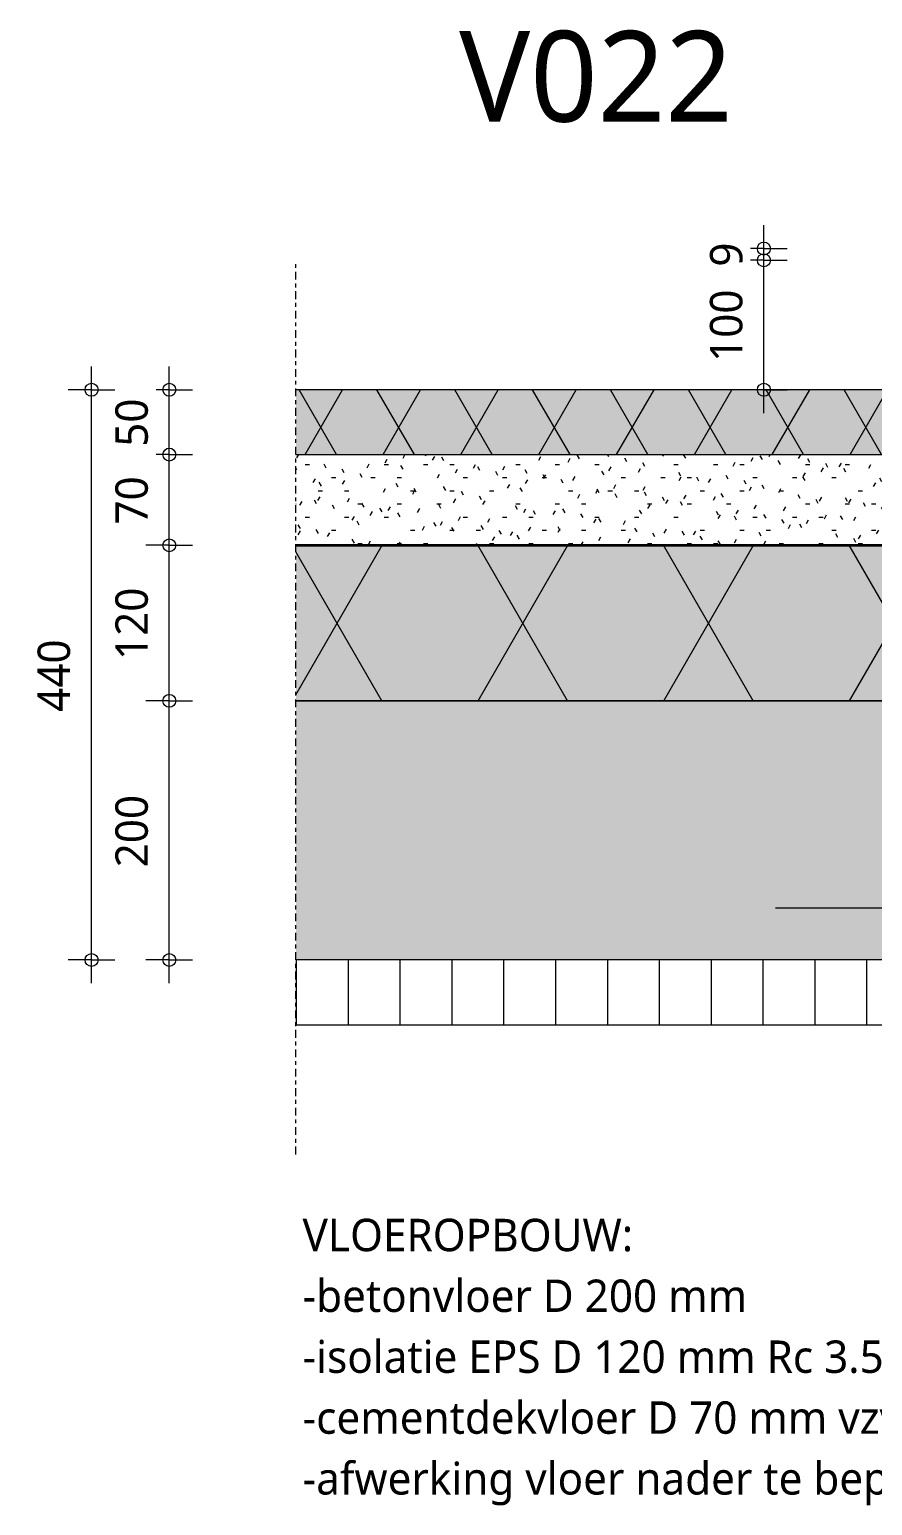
# Model space of a CAD drawing. Header units: millimetres. Extents: x 1789 to 13769, y 2055 to 27197.
# Drawn here: x 11634 to 12284, y 10972 to 12111 of the extents above; entities that cross this region are included whole.
import ezdxf

# ---------------------------------------------------------------- set-up
doc = ezdxf.new("R2010")
doc.units = ezdxf.units.MM
doc.linetypes.add('MV_center', pattern=[15, 6, -3, 3, -3])
for name, color, linetype, lineweight in [('A-ANNO-DIMS', 211, 'Continuous', 13), ('A-ANNO-DIMS-10', 211, 'Continuous', 13), ('A-DETL', 90, 'Continuous', 13), ('A-DETL-GENF', 92, 'Continuous', 18), ('G-ANNO-TEXT', 231, 'Continuous', 13)]:
    doc.layers.add(name, color=color, linetype=linetype, lineweight=lineweight)
doc.styles.add('Segoe UI_2', font='segoeui.ttf', dxfattribs={"height": 25})
doc.styles.add('Segoe UI_3', font='segoeui.ttf', dxfattribs={"height": 70})
doc.styles.add('Segoe UI_B', font='segoeui.ttf', dxfattribs={"height": 25})
doc.dimstyles.new('2_5_mm_1', dxfattribs={"dimscale": 304.8, "dimtxt": 26.184099, "dimasz": 0.032808, "dimexe": 0.059055, "dimexo": 0.0625, "dimgap": 0.029528, "dimtad": 1, "dimdec": 0, "dimzin": 0, "dimdsep": 46, "dimtxsty": 'Segoe UI_2', "dimblk1": 'DOTBLANK', "dimblk2": 'DOTBLANK', "dimsah": 1, "dimcen": 0.09, "dimdle": 0.059055, "dimazin": 0, "dimtfac": 1, "dimtdec": 4, "dimtix": 1, "dimtmove": 0, "dimatfit": 3, "dimfxl": 0.059055, "dimfxlon": 1, "dimtvp": 1, "dimtfill": 1, "dimtolj": 1, "dimtzin": 0, "dimarcsym": 2})
doc.dimstyles.new('2_5_mm_4', dxfattribs={"dimscale": 304.8, "dimtxt": 26.184099, "dimasz": 0.032808, "dimexe": 0.059055, "dimexo": 0.0625, "dimgap": 0.029528, "dimtad": 1, "dimdec": 0, "dimzin": 0, "dimdsep": 46, "dimtxsty": 'Segoe UI_2', "dimblk1": 'DOTBLANK', "dimblk2": 'DOTBLANK', "dimsah": 1, "dimcen": 0.09, "dimdle": 0.059055, "dimazin": 0, "dimtfac": 1, "dimtdec": 4, "dimtix": 1, "dimtmove": 0, "dimatfit": 3, "dimfxl": 0.059055, "dimfxlon": 1, "dimtvp": 1, "dimtfill": 1, "dimtolj": 1, "dimtzin": 0, "dimarcsym": 2})

# ---------------------------------------------------------------- blocks, each defined once
blk = doc.blocks.new('42 isolatie - Type 1-3774110-Details Restauratie 1-10')
at = {"layer": 'A-DETL-GENF'}
blk.add_hatch(color=256, dxfattribs=at).paths.add_polyline_path([(719.3, -0.8), (0.3, -0.8), (0.3, -120.8), (719.3, -120.8)])
at = {"layer": 'A-DETL-GENF', "lineweight": 13}
h = blk.add_hatch(dxfattribs=at)
h.set_pattern_fill('FP_41', color=256, style=0, pattern_type=2)
h.set_pattern_definition([(300, (12.83, -244.8), (-107.387, -62), []), (240, (12.83, -244.8), (-107.387, 62), [])])
h.paths.add_polyline_path([(719.3, -0.8), (0.3, -0.8), (0.3, -120.8), (719.3, -120.8)])
at = {"layer": 'A-DETL-GENF'}
for p, q in [((719.3, -0.8), (0.3, -0.8)), ((0.3, -0.8), (0.3, -120.8)), ((0.3, -0.8), (0.3, -120.8)), ((0.3, -120.8), (719.3, -120.8))]:
    blk.add_line(p, q, dxfattribs=at)
blk = doc.blocks.new('42 isolatie - Type 1-3773480-Details Restauratie 1-10')
at = {"layer": 'A-DETL-GENF'}
blk.add_hatch(color=256, dxfattribs=at).paths.add_polyline_path([(720.2, -0.8), (0.3, -0.8), (0.3, -50.8), (720.2, -50.8)])
at = {"layer": 'A-DETL-GENF', "lineweight": 13}
h = blk.add_hatch(dxfattribs=at)
h.set_pattern_fill('FP_47', color=256, style=0, pattern_type=2)
h.set_pattern_definition([(300, (0, 0), (-45.0333, -26), []), (240, (0, 0), (-45.0333, 26), [])])
h.paths.add_polyline_path([(720.2, -0.8), (0.3, -0.8), (0.3, -50.8), (720.2, -50.8)])
at = {"layer": 'A-DETL-GENF'}
for p, q in [((720.2, -0.8), (0.3, -0.8)), ((0.3, -0.8), (0.3, -50.8)), ((720.2, -0.8), (0.3, -0.8)), ((0.3, -0.8), (0.3, -50.8)), ((0.3, -50.8), (720.2, -50.8)), ((0.3, -50.8), (720.2, -50.8))]:
    blk.add_line(p, q, dxfattribs=at)
blk = doc.blocks.new('NLRS_00_DI_maskeer - Type 1-4234700-Details Restauratie 1-10')
at = {"layer": 'A-DETL-GENF', "linetype": 'MV_center'}
blk.add_line((589.99995, 0), (-100, 0), dxfattribs=at)
blk = doc.blocks.new('DIMBLOCK263-Details Restauratie 1-10')
at = {"layer": 'A-ANNO-DIMS-10'}
for p, q in [((11741.9, 11593.1), (11723.9, 11593.1)), ((11741.9, 11375.1), (11741.9, 11593.1)), ((11741.9, 11593.1), (11759.9, 11593.1)), ((11741.9, 11393.1), (11723.9, 11393.1)), ((11741.9, 11393.1), (11759.9, 11393.1))]:
    blk.add_line(p, q, dxfattribs=at)
for centre in [(11741.9, 11593.1), (11741.9, 11393.1)]:
    blk.add_circle(centre, 5, dxfattribs=at)
at = {"layer": 'A-ANNO-DIMS-10', "color": 0, "insert": (11700.3, 11464.6), "char_height": 25, "width": 68.555, "attachment_point": 1, "rotation": 90, "line_spacing_factor": 1.142579, "style": 'Segoe UI_2', "bg_fill": 3, "box_fill_scale": 1.25, "bg_fill_color": 9, "bg_fill_true_color": 13158600, "bg_fill_transparency": 0}
blk.add_mtext('200', dxfattribs=at)
blk = doc.blocks.new('_DotBlank')
at = {"color": 0, "linetype": 'ByBlock', "lineweight": -2}
blk.add_line((-0.5, 0), (-1, 0), dxfattribs=at)
blk.add_circle((0, 0), 0.5, dxfattribs=at)
blk = doc.blocks.new('DIMBLOCK264-Details Restauratie 1-10')
at = {"layer": 'A-ANNO-DIMS-10'}
for p, q in [((11741.9, 11713.1), (11723.9, 11713.1)), ((11741.9, 11593.1), (11741.9, 11713.1)), ((11741.9, 11713.1), (11759.9, 11713.1)), ((11741.9, 11593.1), (11723.9, 11593.1)), ((11741.9, 11593.1), (11759.9, 11593.1))]:
    blk.add_line(p, q, dxfattribs=at)
for centre in [(11741.9, 11713.1), (11741.9, 11593.1)]:
    blk.add_circle(centre, 5, dxfattribs=at)
at = {"layer": 'A-ANNO-DIMS-10', "color": 0, "insert": (11700.3, 11624.6), "char_height": 25, "width": 68.555, "attachment_point": 1, "rotation": 90, "line_spacing_factor": 1.142579, "style": 'Segoe UI_2', "bg_fill": 3, "box_fill_scale": 1.25, "bg_fill_color": 9, "bg_fill_true_color": 13158600, "bg_fill_transparency": 0}
blk.add_mtext('120', dxfattribs=at)
blk = doc.blocks.new('DIMBLOCK265-Details Restauratie 1-10')
at = {"layer": 'A-ANNO-DIMS-10'}
for p, q in [((11741.9, 11783.1), (11723.9, 11783.1)), ((11741.9, 11713.1), (11741.9, 11783.1)), ((11741.9, 11783.1), (11759.9, 11783.1)), ((11741.9, 11713.1), (11723.9, 11713.1)), ((11741.9, 11713.1), (11759.9, 11713.1))]:
    blk.add_line(p, q, dxfattribs=at)
for centre in [(11741.9, 11783.1), (11741.9, 11713.1)]:
    blk.add_circle(centre, 5, dxfattribs=at)
at = {"layer": 'A-ANNO-DIMS-10', "color": 0, "insert": (11700.3, 11729.1), "char_height": 25, "width": 45.703, "attachment_point": 1, "rotation": 90, "line_spacing_factor": 1.142579, "style": 'Segoe UI_2', "bg_fill": 3, "box_fill_scale": 1.25, "bg_fill_color": 9, "bg_fill_true_color": 13158600, "bg_fill_transparency": 0}
blk.add_mtext('70', dxfattribs=at)
blk = doc.blocks.new('DIMBLOCK266-Details Restauratie 1-10')
at = {"layer": 'A-ANNO-DIMS-10'}
for p, q in [((11741.9, 11783.1), (11741.9, 11851.1)), ((11741.9, 11833.1), (11723.9, 11833.1)), ((11741.9, 11833.1), (11759.9, 11833.1)), ((11741.9, 11783.1), (11723.9, 11783.1)), ((11741.9, 11783.1), (11759.9, 11783.1))]:
    blk.add_line(p, q, dxfattribs=at)
for centre in [(11741.9, 11833.1), (11741.9, 11783.1)]:
    blk.add_circle(centre, 5, dxfattribs=at)
at = {"layer": 'A-ANNO-DIMS-10', "color": 0, "insert": (11700.3, 11789.1), "char_height": 25, "width": 45.703, "attachment_point": 1, "rotation": 90, "line_spacing_factor": 1.142579, "style": 'Segoe UI_2', "bg_fill": 3, "box_fill_scale": 1.25, "bg_fill_color": 9, "bg_fill_true_color": 13158600, "bg_fill_transparency": 0}
blk.add_mtext('50', dxfattribs=at)
blk = doc.blocks.new('DIMBLOCK267-Details Restauratie 1-10')
at = {"layer": 'A-ANNO-DIMS-10'}
for p, q in [((11681.9, 11375.1), (11681.9, 11851.1)), ((11681.9, 11833.1), (11663.9, 11833.1)), ((11681.9, 11833.1), (11699.9, 11833.1)), ((11681.9, 11393.1), (11663.9, 11393.1)), ((11681.9, 11393.1), (11699.9, 11393.1))]:
    blk.add_line(p, q, dxfattribs=at)
for centre in [(11681.9, 11833.1), (11681.9, 11393.1)]:
    blk.add_circle(centre, 5, dxfattribs=at)
at = {"layer": 'A-ANNO-DIMS-10', "color": 0, "insert": (11640.3, 11584.6), "char_height": 25, "width": 68.555, "attachment_point": 1, "rotation": 90, "line_spacing_factor": 1.142579, "style": 'Segoe UI_2', "bg_fill": 3, "box_fill_scale": 1.25, "bg_fill_color": 9, "bg_fill_true_color": 13158600, "bg_fill_transparency": 0}
blk.add_mtext('440', dxfattribs=at)
blk = doc.blocks.new('DIMBLOCK360-Details Restauratie 1-10')
at = {"layer": 'A-ANNO-DIMS-10'}
for p, q in [((12200.5, 11933.1), (12182.5, 11933.1)), ((12200.5, 11815.1), (12200.5, 11933.1)), ((12200.5, 11933.1), (12218.5, 11933.1)), ((12200.5, 11833.1), (12182.5, 11833.1)), ((12200.5, 11833.1), (12218.5, 11833.1))]:
    blk.add_line(p, q, dxfattribs=at)
for centre in [(12200.5, 11933.1), (12200.5, 11833.1)]:
    blk.add_circle(centre, 5, dxfattribs=at)
at = {"layer": 'A-ANNO-DIMS-10', "color": 0, "insert": (12158.9, 11854.6), "char_height": 25, "width": 68.555, "attachment_point": 1, "rotation": 90, "line_spacing_factor": 1.142579, "style": 'Segoe UI_2', "bg_fill": 3, "box_fill_scale": 1.25, "bg_fill_color": 9, "bg_fill_true_color": 13158600, "bg_fill_transparency": 0}
blk.add_mtext('100', dxfattribs=at)
blk = doc.blocks.new('DIMBLOCK361-Details Restauratie 1-10')
at = {"layer": 'A-ANNO-DIMS-10'}
for p, q in [((12200.5, 11933.1), (12200.5, 11960.1)), ((12200.5, 11942.1), (12182.5, 11942.1)), ((12200.5, 11942.1), (12218.5, 11942.1)), ((12200.5, 11933.1), (12182.5, 11933.1)), ((12200.5, 11933.1), (12218.5, 11933.1))]:
    blk.add_line(p, q, dxfattribs=at)
for centre in [(12200.5, 11942.1), (12200.5, 11933.1)]:
    blk.add_circle(centre, 5, dxfattribs=at)
at = {"layer": 'A-ANNO-DIMS-10', "color": 0, "insert": (12158.9, 11928.1), "char_height": 25, "width": 22.852, "attachment_point": 1, "rotation": 90, "line_spacing_factor": 1.142579, "style": 'Segoe UI_2', "bg_fill": 3, "box_fill_scale": 1.25, "bg_fill_color": 9, "bg_fill_true_color": 13158600, "bg_fill_transparency": 0}
blk.add_mtext('9', dxfattribs=at)

msp = doc.modelspace()

# ---------------------------------------------------------------- hatches: boundary and pattern name
at = {"layer": 'A-DETL-GENF', "lineweight": 13}
h = msp.add_hatch(dxfattribs=at)
h.set_pattern_fill('FP_7', color=253, style=0, pattern_type=2)
h.set_pattern_definition([(0, (0, 0), (40.64, 10.16), [3.353, -27.127, 3.353, -27.127, -162.56]), (0, (0, 0), (40.64, 10.16), [-60.96, 3.353, -57.607, 3.353, -27.127, -71.12]), (0, (0, 0), (40.64, 10.16), [-152.4, 3.353, -16.967, 3.353, -47.447]), (120, (15.24, 5.08), (-29.118818, 30.1152724), [3.353, -27.127, 3.353, -27.127, -162.56]), (120, (15.24, 5.08), (-29.118818, 30.1152724), [-60.96, 3.353, -57.607, 3.353, -27.127, -71.12]), (120, (15.24, 5.08), (-29.118818, 30.1152724), [-152.4, 3.353, -16.967, 3.353, -47.447]), (240, (20.32, 25.4), (-11.521182, -40.2752724), [3.353, -27.127, 3.353, -27.127, -162.56]), (240, (20.32, 25.4), (-11.521182, -40.2752724), [-60.96, 3.353, -57.607, 3.353, -27.127, -71.12]), (240, (20.32, 25.4), (-11.521182, -40.2752724), [-152.4, 3.353, -16.967, 3.353, -47.447])])
h.paths.add_polyline_path([(12559.5, 11713.1), (12559.5, 11783.1), (11839.6, 11783.1), (11839.6, 11713.1)])
at = {"layer": 'A-DETL-GENF'}
msp.add_hatch(color=9, dxfattribs=at).paths.add_polyline_path([(12718, 10993.1), (13038.6, 10993.1), (13038.6, 11393.1), (12803.5, 11393.1), (12803.5, 11593.1), (11839.6, 11593.1), (11839.6, 11393.1), (12638.6, 11393.1), (12638.6, 10993.1)])
at = {"layer": 'A-DETL-GENF', "lineweight": 13}
h = msp.add_hatch(dxfattribs=at)
h.set_pattern_fill('FP_66', color=253, style=0, pattern_type=2)
h.set_pattern_definition([(90, (0, 0), (-40, 2e-15), [])])
h.paths.add_polyline_path([(12638.6, 11343.1), (12638.6, 11393.1), (11839.6, 11393.1), (11839.6, 11343.1)])

# ---------------------------------------------------------------- linework, layer by layer
at = {"layer": 'A-DETL', "lineweight": 35}
msp.add_line((11839.6, 11713.1), (12559.5, 11713.1), dxfattribs=at)
at = {"layer": 'A-DETL', "lineweight": 18}
for p, q in [((12803.5, 11593.1), (11839.6, 11593.1)), ((12638.6, 11393.1), (11839.6, 11393.1)), ((11839.6, 11343.1), (12638.6, 11343.1))]:
    msp.add_line(p, q, dxfattribs=at)
at = {"layer": 'A-DETL'}
msp.add_line((12369.5, 11433.1), (12209.5, 11433.1), dxfattribs=at)

# ---------------------------------------------------------------- block references
at = {"layer": 'A-DETL-GENF', "linetype": 'MV_center', "rotation": 270}
msp.add_blockref('NLRS_00_DI_maskeer - Type 1-4234700-Details Restauratie 1-10', (11839.6, 11833.1), dxfattribs=at)
at = {"layer": 'A-DETL-GENF', "rotation": 180}
for name, p in [('42 isolatie - Type 1-3773480-Details Restauratie 1-10', (12559.8, 11782.3)), ('42 isolatie - Type 1-3774110-Details Restauratie 1-10', (12558.8, 11592.3))]:
    msp.add_blockref(name, p, dxfattribs=at)

# ---------------------------------------------------------------- texts
at = {"layer": 'G-ANNO-TEXT', "color": 7, "attachment_point": 1}
for s, insert, char_height, width, style in [('V022', (11965.5, 12110), 70, 272.574, 'Segoe UI_3'), ('VLOEROPBOUW:', (11844.7, 11193.4), 25, 334.304, 'Segoe UI_B'), ('-betonvloer D 200 mm', (11844.7, 11146.5), 25, 428.903, 'Segoe UI_2'), ('-isolatie EPS D 120 mm Rc 3.5 m2K/W', (11844.7, 11099.5), 25, 716.709, 'Segoe UI_2'), ('-cementdekvloer D 70 mm vzv vezels vzv vloerverwarming', (11844.7, 11052.5), 25, 1093.502, 'Segoe UI_2'), ('-afwerking vloer nader te bepalen D 50 mm', (11844.7, 11005.6), 25, 820.928, 'Segoe UI_2')]:
    msp.add_mtext(s, dxfattribs=dict(at, insert=insert, char_height=char_height, width=width, style=style))

# ---------------------------------------------------------------- dimensions: what is measured, and where the dimension line sits
at = {"layer": 'A-ANNO-DIMS'}
dim = msp.add_linear_dim(base=(11741.9, 11593.1), p1=(11759.9, 11393.1), p2=(11759.9, 11593.1), angle=90, dimstyle='2_5_mm_1', override={"dimpost": '<>', "dimfxl": 200}, dxfattribs=at)
dim.commit()
dim.dimension.update_dxf_attribs({"geometry": 'DIMBLOCK263-Details Restauratie 1-10', "text_midpoint": (11720, 11493.1)})

# ---------------------------------------------------------------- next in the draw order: dimensions: what is measured, and where the dimension line sits
for base, p1, p2, dimstyle, override, picture, middle in [((12200.5, 11933.1), (12182.5, 11833.1), (12218.5, 11933.1), '2_5_mm_4', {"dimpost": '<>', "dimfxl": 106.282689}, 'DIMBLOCK360-Details Restauratie 1-10', (12178.5, 11883.1)), ((11741.9, 11713.1), (11759.9, 11593.1), (11759.9, 11713.1), '2_5_mm_1', {"dimpost": '<>', "dimfxl": 120}, 'DIMBLOCK264-Details Restauratie 1-10', (11719.9, 11653.1))]:
    dim = msp.add_linear_dim(base=base, p1=p1, p2=p2, angle=90, dimstyle=dimstyle, override=override, dxfattribs=at)
    dim.commit()
    dim.dimension.update_dxf_attribs({"geometry": picture, "text_midpoint": middle})

# ---------------------------------------------------------------- next in the draw order: dimensions: what is measured, and where the dimension line sits
for base, p1, p2, dimstyle, override, picture, middle in [((12200.5, 11942.1), (12218.5, 11933.1), (12218.5, 11942.1), '2_5_mm_4', {"dimpost": '<>', "dimfxl": 9}, 'DIMBLOCK361-Details Restauratie 1-10', (12178.6, 11937.6)), ((11741.9, 11783.1), (11759.9, 11713.1), (11759.9, 11783.1), '2_5_mm_1', {"dimpost": '<>', "dimfxl": 69.99995}, 'DIMBLOCK265-Details Restauratie 1-10', (11720, 11748.1))]:
    dim = msp.add_linear_dim(base=base, p1=p1, p2=p2, angle=90, dimstyle=dimstyle, override=override, dxfattribs=at)
    dim.commit()
    dim.dimension.update_dxf_attribs({"geometry": picture, "text_midpoint": middle})

# ---------------------------------------------------------------- next in the draw order: dimensions: what is measured, and where the dimension line sits
dim = msp.add_linear_dim(base=(11741.9, 11833.1), p1=(11759.9, 11783.1), p2=(11759.9, 11833.1), angle=90, dimstyle='2_5_mm_1', override={"dimpost": '<>', "dimfxl": 50}, dxfattribs=at)
dim.commit()
dim.dimension.update_dxf_attribs({"geometry": 'DIMBLOCK266-Details Restauratie 1-10', "text_midpoint": (11720, 11808.1)})

# ---------------------------------------------------------------- next in the draw order: dimensions: what is measured, and where the dimension line sits
dim = msp.add_linear_dim(base=(11681.9, 11833.1), p1=(11699.9, 11393.1), p2=(11699.9, 11833.1), angle=90, dimstyle='2_5_mm_1', override={"dimpost": '<>', "dimfxl": 439.99995}, dxfattribs=at)
dim.commit()
dim.dimension.update_dxf_attribs({"geometry": 'DIMBLOCK267-Details Restauratie 1-10', "text_midpoint": (11660, 11613.1)})

doc.saveas('drawing.dxf')
